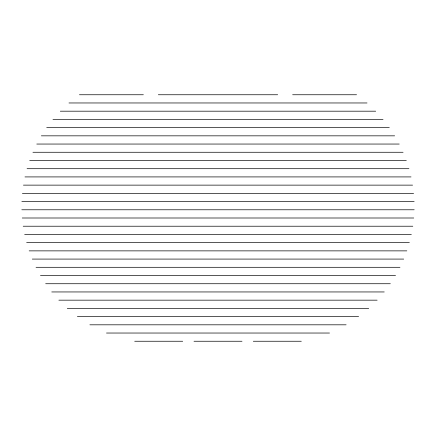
<?xml version="1.0" encoding="UTF-8"?>
<svg xmlns="http://www.w3.org/2000/svg" width="436" height="436" viewBox="0 0 436 436"><rect width="100%" height="100%" fill="white"/><g stroke="black" fill="none" stroke-linecap="round" stroke-linejoin="round"><path stroke-width="0.65" d="M79.445 94.754L143.362 94.754M158.323 94.754L277.678 94.754M292.638 94.754L356.555 94.754M68.981 102.967L367.019 102.967M60.299 111.185L375.701 111.185M52.969 119.399L383.031 119.399M46.712 127.617L389.288 127.617M41.355 135.836L394.645 135.836M36.788 144.049L399.213 144.049M32.929 152.268L403.071 152.268M29.697 160.486L406.303 160.486M27.059 168.699L408.941 168.699M24.977 176.918L411.023 176.918M23.424 185.131L412.576 185.131M22.389 193.35L413.611 193.35M21.844 201.568L414.156 201.568M21.8 209.781L414.2 209.781M22.252 218L413.748 218M23.195 226.219L412.805 226.219M24.656 234.432L411.344 234.432M26.645 242.65L409.355 242.65M29.174 250.869L406.826 250.869M32.291 259.082L403.709 259.082M36.035 267.301L399.965 267.301M40.466 275.514L395.534 275.514M45.671 283.732L390.329 283.732M51.753 291.951L384.247 291.951M58.876 300.164L377.124 300.164M67.28 308.383L368.72 308.383M77.374 316.601L358.626 316.601M89.887 324.815L346.113 324.815M106.509 333.033L329.491 333.033M134.708 341.246L182.695 341.246M194.004 341.246L241.996 341.246M253.305 341.246L301.292 341.246"/></g></svg>
